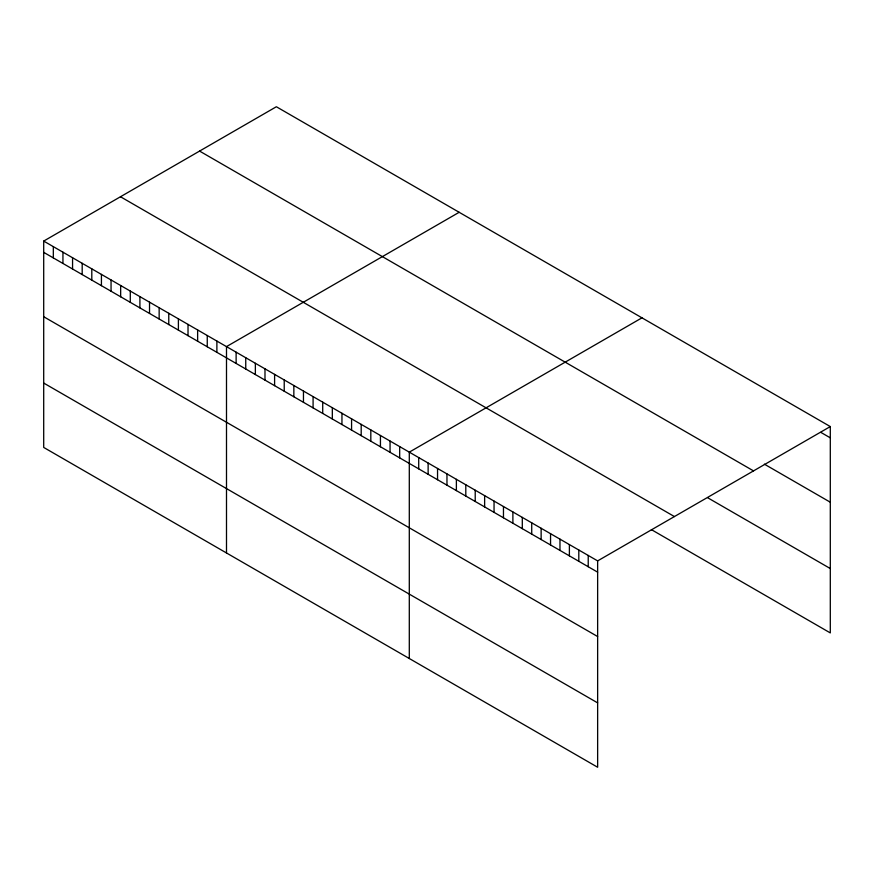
<?xml version="1.0" encoding="UTF-8"?>
<svg xmlns="http://www.w3.org/2000/svg" width="874" height="874" viewBox="0 0 874 874"><rect width="100%" height="100%" fill="white"/><g stroke="black" fill="none" stroke-linecap="round" stroke-linejoin="round"><path stroke-width="1.31" d="M43.7 241.082L597.641 560.889L597.641 767.252L43.7 447.433L43.7 241.082L276.359 106.748L830.3 426.567L830.3 632.918L651.381 529.622M459.156 212.295L226.497 346.617L226.497 552.969M641.964 317.83L409.294 452.153L409.294 658.515M597.641 560.889L830.3 426.567M820.883 432.401L830.3 437.841M764.379 464.16L830.3 502.211M199.578 151.082L753.519 470.889M707.874 497.863L830.3 568.548M120.481 196.748L674.422 516.567M43.7 252.346L597.641 572.164M43.7 316.727L597.641 636.545M43.7 383.052L597.641 702.871M588.224 555.449L588.224 566.723M578.806 550.019L578.806 561.294M569.389 544.578L569.389 555.853M559.972 539.138L559.972 550.412M550.554 533.708L550.554 544.983M541.137 528.267L541.137 539.542M531.72 522.838L531.72 534.101M522.302 517.397L522.302 528.672M512.885 511.956L512.885 523.231M503.468 506.527L503.468 517.79M494.05 501.086L494.05 512.361M484.633 495.645L484.633 506.92M475.216 490.216L475.216 501.479M465.798 484.775L465.798 496.05M456.381 479.334L456.381 490.609M446.964 473.905L446.964 485.179M437.546 468.464L437.546 479.739M428.129 463.023L428.129 474.298M418.712 457.594L418.712 468.868M399.68 446.603L399.68 457.867M390.055 441.042L390.055 452.317M380.441 435.492L380.441 446.767M370.816 429.932L370.816 441.206M361.191 424.382L361.191 435.656M351.577 418.821L351.577 430.095M341.952 413.271L341.952 424.546M332.328 407.721L332.328 418.985M322.714 402.16L322.714 413.435M313.089 396.61L313.089 407.885M303.464 391.049L303.464 402.324M293.85 385.5L293.85 396.774M284.225 379.939L284.225 391.213M274.6 374.389L274.6 385.663M264.986 368.839L264.986 380.103M255.361 363.278L255.361 374.553M245.747 357.728L245.747 369.003M236.122 352.167L236.122 363.442M216.883 341.057L216.883 352.331M207.258 335.507L207.258 346.781M197.633 329.957L197.633 341.221M188.019 324.396L188.019 335.671M178.394 318.846L178.394 330.11M168.769 313.285L168.769 324.56M159.155 307.735L159.155 319.01M149.53 302.175L149.53 313.449M139.906 296.625L139.906 307.899M130.292 291.064L130.292 302.338M120.667 285.514L120.667 296.789M111.053 279.964L111.053 291.228M101.428 274.403L101.428 285.678M91.803 268.853L91.803 280.128M82.189 263.293L82.189 274.567M72.564 257.743L72.564 269.017M62.939 252.182L62.939 263.456M53.325 246.632L53.325 257.906"/></g></svg>
